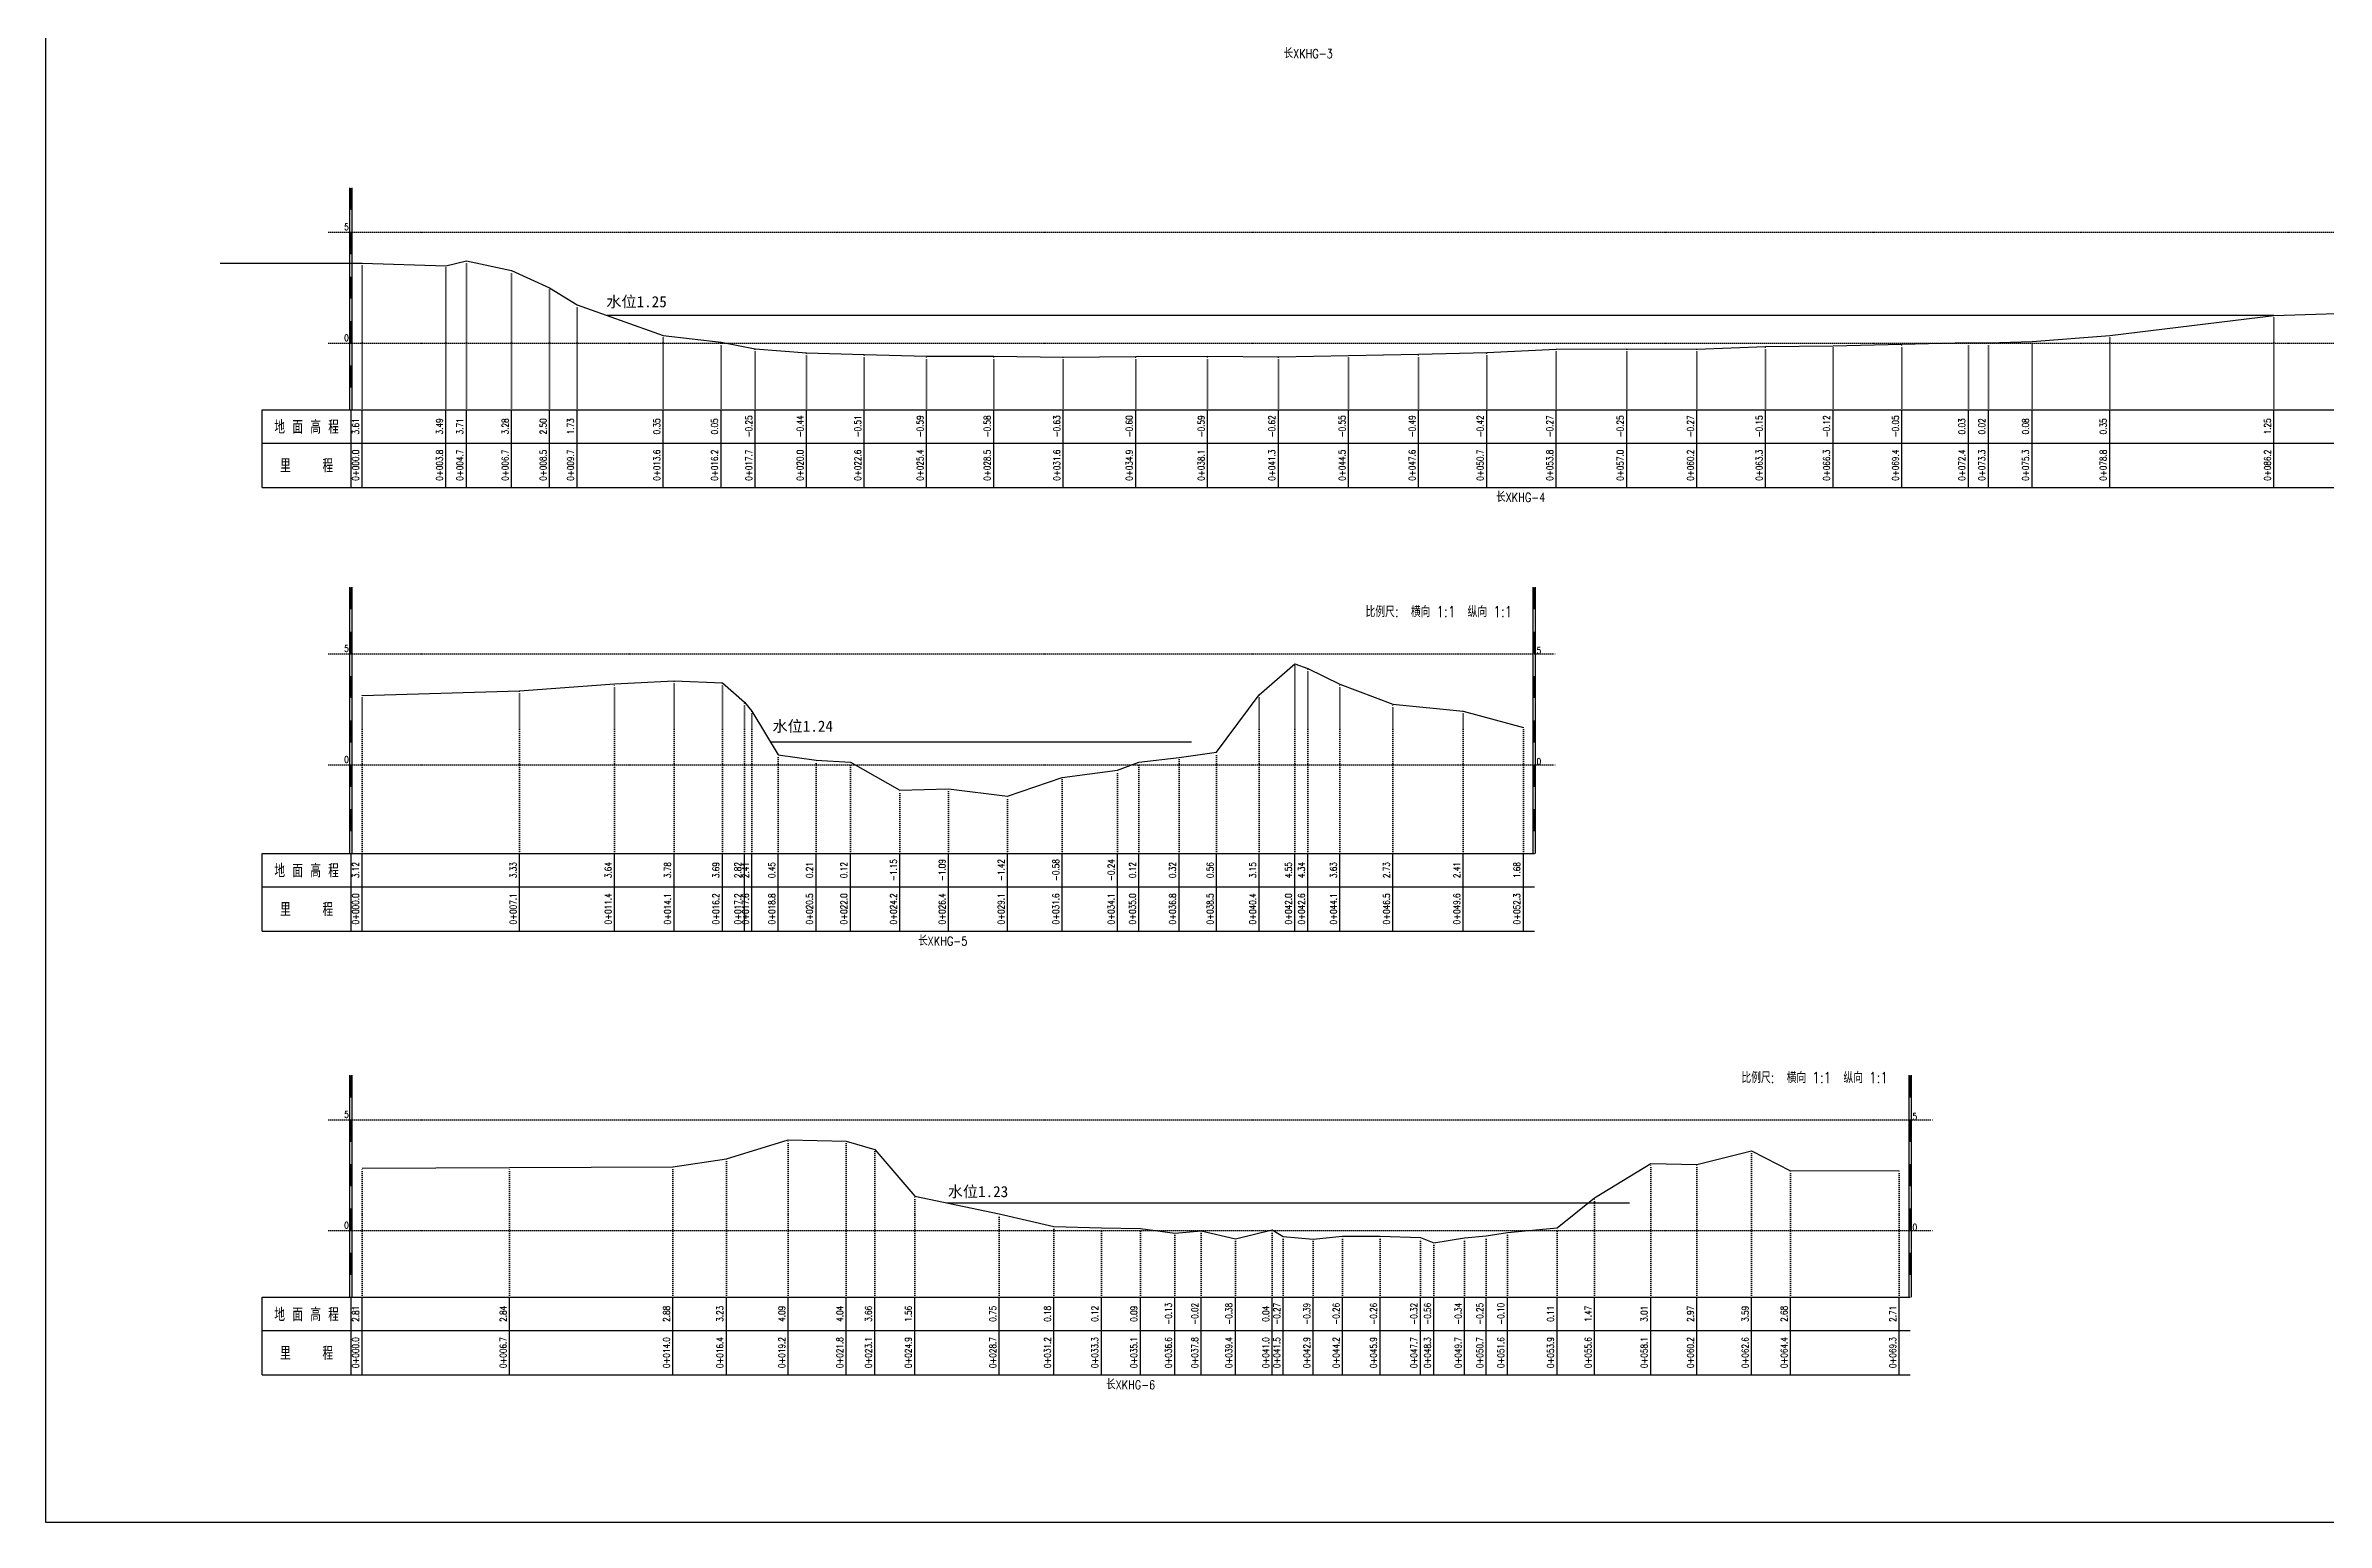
# Model space of a CAD drawing. Extents: x 495801 to 500182, y 3432967 to 3436227.
# Drawn here: x 498421 to 499449, y 3434264 to 3434930 of the extents above; entities that cross this region are included whole.
import ezdxf
from ezdxf.enums import TextEntityAlignment as Align

# ---------------------------------------------------------------- set-up
doc = ezdxf.new("R2010")
doc.units = 0
doc.header["$LTSCALE"] = 0.5
doc.linetypes.add('X4', pattern=[1.6, 0, -1.6])
doc.layers.get('0').update_dxf_attribs({"linetype": 'CONTINUOUS'})
for name, color, linetype in [('DMX', 1, 'CONTINUOUS'), ('zdm1', 2, 'CONTINUOUS'), ('ZDMT5', 3, 'CONTINUOUS'), ('ZJ', 7, 'CONTINUOUS')]:
    doc.layers.add(name, color=color, linetype=linetype)
doc.styles.add('HZ', font='rs.shx', dxfattribs={"width": 0.8, "bigfont": 'hztxt.shx'})
doc.styles.add('宋体', font='')
doc.styles.get('宋体').set_extended_font_data('SimSun')

msp = doc.modelspace()

# ---------------------------------------------------------------- linework, layer by layer
at = {"linetype": 'Continuous'}
msp.add_lwpolyline([(498421, 3435551), (500181.6, 3435551), (500181.6, 3434264.4), (498421, 3434264.4)], close=True, dxfattribs=at)
at = {"linetype": 'Continuous', "flags": 128}
for points in [[(499425.3, 3434808.4), (498674, 3434808.4)], [(498747.8, 3434616.2), (498937.5, 3434616.2)], [(498827, 3434408.5), (499134.8, 3434408.5)]]:
    msp.add_lwpolyline(points, dxfattribs=at)
at = {"layer": 'DMX', "linetype": 'Continuous', "flags": 128}
for points in [[(498499.6, 3434832), (498563.6, 3434832), (498601.4, 3434830.8), (498610.6, 3434833), (498631, 3434828.7), (498648.1, 3434820.9), (498660.5, 3434813.2), (498699.3, 3434799.4), (498725.4, 3434796.4), (498740.8, 3434793.4), (498763.9, 3434791.5), (498789.9, 3434790.8), (498818, 3434790), (498848.3, 3434790.1), (498879.6, 3434789.6), (498912.3, 3434789.9), (498944.7, 3434790), (498976.6, 3434789.7), (499008.2, 3434790.4), (499039.8, 3434791), (499070.5, 3434791.7), (499101.8, 3434793.2), (499133.6, 3434793.4), (499165.2, 3434793.2), (499196.2, 3434794.4), (499226.6, 3434794.7), (499257.6, 3434795.4), (499287.6, 3434796.2), (499296.6, 3434796.1), (499316.3, 3434796.7), (499351.3, 3434799.4), (499425.3, 3434808.4), (499524.6, 3434811.5)], [(498563.6, 3434637.1), (498634.6, 3434639.2), (498677.4, 3434642.3), (498704.2, 3434643.7), (498726, 3434642.8), (498735.9, 3434634.1), (498739.3, 3434630), (498751.2, 3434610.4), (498768.2, 3434608), (498783.7, 3434607.1), (498806, 3434594.4), (498827.9, 3434595), (498854.5, 3434591.7), (498879.2, 3434600.1), (498904.1, 3434603.5), (498913.7, 3434607.1), (498931.8, 3434609.1), (498948.7, 3434611.5), (498967.9, 3434637.4), (498984, 3434651.4), (498989.9, 3434649.3), (499004.3, 3434642.2), (499028.2, 3434633.2), (499059.9, 3434630), (499087, 3434622.7)], [(498563.6, 3434424), (498630.1, 3434424.3), (498703.7, 3434424.7), (498727.8, 3434428.2), (498755.7, 3434436.8), (498781.8, 3434436.3), (498794.7, 3434432.5), (498794.7, 3434432.5), (498812.7, 3434411.5), (498850.8, 3434403.4), (498875.4, 3434397.7), (498896.8, 3434397.1), (498914.4, 3434396.8), (498929.9, 3434394.7), (498941.8, 3434395.8), (498957.2, 3434392.2), (498973.8, 3434396.3), (498978.8, 3434393.3), (498992.3, 3434392.1), (499005.5, 3434393.4), (499022.4, 3434393.4), (499040.6, 3434392.8), (499046.7, 3434390.4), (499060.5, 3434392.6), (499070.3, 3434393.5), (499079.8, 3434395), (499102.2, 3434397.1), (499119.1, 3434410.7), (499144.4, 3434426.1), (499165.2, 3434425.7), (499189.9, 3434431.9), (499207.4, 3434422.8), (499256.4, 3434423)]]:
    msp.add_lwpolyline(points, dxfattribs=at)
at = {"layer": 'zdm1', "linetype": 'Continuous'}
for p, q in [((498558.1, 3434765.9), (498558.1, 3434865.9)), ((498559.1, 3434765.9), (498559.1, 3434865.9)), ((498518.6, 3434765.9), (498563.6, 3434765.9)), ((498518.6, 3434730.9), (498518.6, 3434765.9)), ((498558.6, 3434730.9), (498558.6, 3434765.9)), ((498563.6, 3434765.9), (499612.9, 3434765.9)), ((498518.6, 3434750.9), (499612.9, 3434750.9)), ((498518.6, 3434730.9), (499612.9, 3434730.9)), ((498558.1, 3434565.9), (498558.1, 3434685.9)), ((498559.1, 3434565.9), (498559.1, 3434685.9)), ((499091.5, 3434565.9), (499091.5, 3434685.9)), ((499092.5, 3434565.9), (499092.5, 3434685.9)), ((498518.6, 3434565.9), (498563.6, 3434565.9)), ((498518.6, 3434530.9), (498518.6, 3434565.9)), ((498558.6, 3434530.9), (498558.6, 3434565.9)), ((498563.6, 3434565.9), (499092, 3434565.9)), ((498518.6, 3434550.9), (499092, 3434550.9)), ((498518.6, 3434530.9), (499092, 3434530.9)), ((498558.1, 3434365.9), (498558.1, 3434465.9)), ((498559.1, 3434365.9), (498559.1, 3434465.9)), ((499260.9, 3434365.9), (499260.9, 3434465.9)), ((499261.9, 3434365.9), (499261.9, 3434465.9)), ((498518.6, 3434365.9), (498563.6, 3434365.9)), ((498518.6, 3434330.9), (498518.6, 3434365.9)), ((498558.6, 3434330.9), (498558.6, 3434365.9)), ((498563.6, 3434365.9), (499261.4, 3434365.9)), ((498518.6, 3434350.9), (499261.4, 3434350.9)), ((498518.6, 3434330.9), (499261.4, 3434330.9))]:
    msp.add_line(p, q, dxfattribs=at)
at = {"layer": 'zdm1', "linetype": 'X4'}
for p, q in [((498548.6, 3434845.9), (499622.9, 3434845.9)), ((498548.6, 3434795.9), (499622.9, 3434795.9)), ((498548.6, 3434655.9), (499102, 3434655.9)), ((498548.6, 3434605.9), (499102, 3434605.9)), ((498548.6, 3434445.9), (499271.4, 3434445.9)), ((498548.6, 3434395.9), (499271.4, 3434395.9))]:
    msp.add_line(p, q, dxfattribs=at)
at = {"layer": 'zdm1', "linetype": 'Continuous', "flags": 128}
for points in [[(498558.6, 3434855.9, 1, 1, 0), (498558.6, 3434865.9, 1, 1, 0)], [(498558.6, 3434835.9, 1, 1, 0), (498558.6, 3434845.9, 1, 1, 0)], [(498558.6, 3434815.9, 1, 1, 0), (498558.6, 3434825.9, 1, 1, 0)], [(498558.6, 3434795.9, 1, 1, 0), (498558.6, 3434805.9, 1, 1, 0)], [(498558.6, 3434775.9, 1, 1, 0), (498558.6, 3434785.9, 1, 1, 0)], [(498558.6, 3434675.9, 1, 1, 0), (498558.6, 3434685.9, 1, 1, 0)], [(499092, 3434675.9, 1, 1, 0), (499092, 3434685.9, 1, 1, 0)], [(498558.6, 3434655.9, 1, 1, 0), (498558.6, 3434665.9, 1, 1, 0)], [(499092, 3434655.9, 1, 1, 0), (499092, 3434665.9, 1, 1, 0)], [(498558.6, 3434635.9, 1, 1, 0), (498558.6, 3434645.9, 1, 1, 0)], [(499092, 3434635.9, 1, 1, 0), (499092, 3434645.9, 1, 1, 0)], [(498558.6, 3434615.9, 1, 1, 0), (498558.6, 3434625.9, 1, 1, 0)], [(499092, 3434615.9, 1, 1, 0), (499092, 3434625.9, 1, 1, 0)], [(498558.6, 3434595.9, 1, 1, 0), (498558.6, 3434605.9, 1, 1, 0)], [(499092, 3434595.9, 1, 1, 0), (499092, 3434605.9, 1, 1, 0)], [(498558.6, 3434575.9, 1, 1, 0), (498558.6, 3434585.9, 1, 1, 0)], [(499092, 3434575.9, 1, 1, 0), (499092, 3434585.9, 1, 1, 0)], [(498558.6, 3434455.9, 1, 1, 0), (498558.6, 3434465.9, 1, 1, 0)], [(499261.4, 3434455.9, 1, 1, 0), (499261.4, 3434465.9, 1, 1, 0)], [(498558.6, 3434435.9, 1, 1, 0), (498558.6, 3434445.9, 1, 1, 0)], [(499261.4, 3434435.9, 1, 1, 0), (499261.4, 3434445.9, 1, 1, 0)], [(498558.6, 3434415.9, 1, 1, 0), (498558.6, 3434425.9, 1, 1, 0)], [(499261.4, 3434415.9, 1, 1, 0), (499261.4, 3434425.9, 1, 1, 0)], [(498558.6, 3434395.9, 1, 1, 0), (498558.6, 3434405.9, 1, 1, 0)], [(499261.4, 3434395.9, 1, 1, 0), (499261.4, 3434405.9, 1, 1, 0)], [(498558.6, 3434375.9, 1, 1, 0), (498558.6, 3434385.9, 1, 1, 0)], [(499261.4, 3434375.9, 1, 1, 0), (499261.4, 3434385.9, 1, 1, 0)]]:
    msp.add_lwpolyline(points, format="xyseb", dxfattribs=at)
at = {"layer": 'ZDMT5', "linetype": 'X4'}
for p, q in [((498563.6, 3434765.9), (498563.6, 3434832)), ((498601.4, 3434765.9), (498601.4, 3434830.8)), ((498610.6, 3434765.9), (498610.6, 3434833)), ((498631, 3434765.9), (498631, 3434828.7)), ((498648.1, 3434765.9), (498648.1, 3434820.9)), ((498660.5, 3434765.9), (498660.5, 3434813.2)), ((499425.3, 3434765.9), (499425.3, 3434808.4)), ((498699.3, 3434765.9), (498699.3, 3434799.4)), ((499316.3, 3434765.9), (499316.3, 3434796.7)), ((499351.3, 3434765.9), (499351.3, 3434799.4)), ((498725.4, 3434765.9), (498725.4, 3434796.4)), ((498740.8, 3434765.9), (498740.8, 3434793.4)), ((498763.9, 3434765.9), (498763.9, 3434791.5)), ((498789.9, 3434765.9), (498789.9, 3434790.8)), ((498818, 3434765.9), (498818, 3434790)), ((498848.3, 3434765.9), (498848.3, 3434790.1)), ((498879.6, 3434765.9), (498879.6, 3434789.6)), ((498912.3, 3434765.9), (498912.3, 3434789.9)), ((498944.7, 3434765.9), (498944.7, 3434790)), ((498976.6, 3434765.9), (498976.6, 3434789.7)), ((499008.2, 3434765.9), (499008.2, 3434790.4)), ((499039.8, 3434765.9), (499039.8, 3434791)), ((499070.5, 3434765.9), (499070.5, 3434791.7)), ((499101.8, 3434765.9), (499101.8, 3434793.2)), ((499133.6, 3434765.9), (499133.6, 3434793.4)), ((499165.2, 3434765.9), (499165.2, 3434793.2)), ((499196.2, 3434765.9), (499196.2, 3434794.4)), ((499226.6, 3434765.9), (499226.6, 3434794.7)), ((499257.6, 3434765.9), (499257.6, 3434795.4)), ((499287.6, 3434765.9), (499287.6, 3434796.2)), ((499296.6, 3434765.9), (499296.6, 3434796.1)), ((498677.4, 3434565.9), (498677.4, 3434642.3)), ((498704.2, 3434565.9), (498704.2, 3434643.7)), ((498726, 3434565.9), (498726, 3434642.8)), ((498984, 3434565.9), (498984, 3434651.4)), ((498989.9, 3434565.9), (498989.9, 3434649.3)), ((498563.6, 3434565.9), (498563.6, 3434637.1)), ((498634.6, 3434565.9), (498634.6, 3434639.2)), ((498735.9, 3434565.9), (498735.9, 3434634.1)), ((498967.9, 3434565.9), (498967.9, 3434637.4)), ((499004.3, 3434565.9), (499004.3, 3434642.2)), ((499028.2, 3434565.9), (499028.2, 3434633.2)), ((498739.3, 3434565.9), (498739.3, 3434630)), ((499059.9, 3434565.9), (499059.9, 3434630)), ((499087, 3434565.9), (499087, 3434622.7)), ((498948.7, 3434565.9), (498948.7, 3434611.5)), ((498751.2, 3434565.9), (498751.2, 3434610.4)), ((498768.2, 3434565.9), (498768.2, 3434608)), ((498783.7, 3434565.9), (498783.7, 3434607.1)), ((498904.1, 3434565.9), (498904.1, 3434603.5)), ((498913.7, 3434565.9), (498913.7, 3434607.1)), ((498931.8, 3434565.9), (498931.8, 3434609.1)), ((498806, 3434565.9), (498806, 3434594.4)), ((498827.9, 3434565.9), (498827.9, 3434595)), ((498854.5, 3434565.9), (498854.5, 3434591.7)), ((498879.2, 3434565.9), (498879.2, 3434600.1)), ((498755.7, 3434365.9), (498755.7, 3434436.8)), ((498727.8, 3434365.9), (498727.8, 3434428.2)), ((498781.8, 3434365.9), (498781.8, 3434436.3)), ((498794.7, 3434365.9), (498794.7, 3434432.5)), ((499189.9, 3434365.9), (499189.9, 3434431.9)), ((498563.6, 3434365.9), (498563.6, 3434424)), ((498630.1, 3434365.9), (498630.1, 3434424.3)), ((498703.7, 3434365.9), (498703.7, 3434424.7)), ((499144.4, 3434365.9), (499144.4, 3434426.1)), ((499165.2, 3434365.9), (499165.2, 3434425.7)), ((499207.4, 3434365.9), (499207.4, 3434422.8)), ((499256.4, 3434365.9), (499256.4, 3434423)), ((498812.7, 3434365.9), (498812.7, 3434411.5)), ((499119.1, 3434365.9), (499119.1, 3434410.7)), ((498850.8, 3434365.9), (498850.8, 3434403.4)), ((498875.4, 3434365.9), (498875.4, 3434397.7)), ((498896.8, 3434365.9), (498896.8, 3434397.1)), ((498914.4, 3434365.9), (498914.4, 3434396.8)), ((498941.8, 3434365.9), (498941.8, 3434395.8)), ((498973.8, 3434365.9), (498973.8, 3434396.3)), ((499102.2, 3434365.9), (499102.2, 3434397.1)), ((498929.9, 3434365.9), (498929.9, 3434394.7)), ((498957.2, 3434365.9), (498957.2, 3434392.2)), ((498978.8, 3434365.9), (498978.8, 3434393.3)), ((498992.3, 3434365.9), (498992.3, 3434392.1)), ((499005.5, 3434365.9), (499005.5, 3434393.4)), ((499022.4, 3434365.9), (499022.4, 3434393.4)), ((499040.6, 3434365.9), (499040.6, 3434392.8)), ((499046.7, 3434365.9), (499046.7, 3434390.4)), ((499060.5, 3434365.9), (499060.5, 3434392.6)), ((499070.3, 3434365.9), (499070.3, 3434393.5)), ((499079.8, 3434365.9), (499079.8, 3434395))]:
    msp.add_line(p, q, dxfattribs=at)
at = {"layer": 'ZDMT5', "linetype": 'Continuous'}
for p, q in [((498563.6, 3434730.9), (498563.6, 3434765.9)), ((498601.4, 3434730.9), (498601.4, 3434765.9)), ((498610.6, 3434730.9), (498610.6, 3434765.9)), ((498631, 3434730.9), (498631, 3434765.9)), ((498648.1, 3434730.9), (498648.1, 3434765.9)), ((498660.5, 3434730.9), (498660.5, 3434765.9)), ((498699.3, 3434730.9), (498699.3, 3434765.9)), ((498725.4, 3434730.9), (498725.4, 3434765.9)), ((498740.8, 3434730.9), (498740.8, 3434765.9)), ((498763.9, 3434730.9), (498763.9, 3434765.9)), ((498789.9, 3434730.9), (498789.9, 3434765.9)), ((498818, 3434730.9), (498818, 3434765.9)), ((498848.3, 3434730.9), (498848.3, 3434765.9)), ((498879.6, 3434730.9), (498879.6, 3434765.9)), ((498912.3, 3434730.9), (498912.3, 3434765.9)), ((498944.7, 3434730.9), (498944.7, 3434765.9)), ((498976.6, 3434730.9), (498976.6, 3434765.9)), ((499008.2, 3434730.9), (499008.2, 3434765.9)), ((499039.8, 3434730.9), (499039.8, 3434765.9)), ((499070.5, 3434730.9), (499070.5, 3434765.9)), ((499101.8, 3434730.9), (499101.8, 3434765.9)), ((499133.6, 3434730.9), (499133.6, 3434765.9)), ((499165.2, 3434730.9), (499165.2, 3434765.9)), ((499196.2, 3434730.9), (499196.2, 3434765.9)), ((499226.6, 3434730.9), (499226.6, 3434765.9)), ((499257.6, 3434730.9), (499257.6, 3434765.9)), ((499287.6, 3434730.9), (499287.6, 3434765.9)), ((499296.6, 3434730.9), (499296.6, 3434765.9)), ((499316.3, 3434730.9), (499316.3, 3434765.9)), ((499351.3, 3434730.9), (499351.3, 3434765.9)), ((499425.3, 3434730.9), (499425.3, 3434765.9)), ((498563.6, 3434530.9), (498563.6, 3434565.9)), ((498634.6, 3434530.9), (498634.6, 3434565.9)), ((498677.4, 3434530.9), (498677.4, 3434565.9)), ((498704.2, 3434530.9), (498704.2, 3434565.9)), ((498726, 3434530.9), (498726, 3434565.9)), ((498735.9, 3434530.9), (498735.9, 3434565.9)), ((498739.3, 3434530.9), (498739.3, 3434565.9)), ((498751.2, 3434530.9), (498751.2, 3434565.9)), ((498768.2, 3434530.9), (498768.2, 3434565.9)), ((498783.7, 3434530.9), (498783.7, 3434565.9)), ((498806, 3434530.9), (498806, 3434565.9)), ((498827.9, 3434530.9), (498827.9, 3434565.9)), ((498854.5, 3434530.9), (498854.5, 3434565.9)), ((498879.2, 3434530.9), (498879.2, 3434565.9)), ((498904.1, 3434530.9), (498904.1, 3434565.9)), ((498913.7, 3434530.9), (498913.7, 3434565.9)), ((498931.8, 3434530.9), (498931.8, 3434565.9)), ((498948.7, 3434530.9), (498948.7, 3434565.9)), ((498967.9, 3434530.9), (498967.9, 3434565.9)), ((498984, 3434530.9), (498984, 3434565.9)), ((498989.9, 3434530.9), (498989.9, 3434565.9)), ((499004.3, 3434530.9), (499004.3, 3434565.9)), ((499028.2, 3434530.9), (499028.2, 3434565.9)), ((499059.9, 3434530.9), (499059.9, 3434565.9)), ((499087, 3434530.9), (499087, 3434565.9)), ((498563.6, 3434330.9), (498563.6, 3434365.9)), ((498630.1, 3434330.9), (498630.1, 3434365.9)), ((498703.7, 3434330.9), (498703.7, 3434365.9)), ((498727.8, 3434330.9), (498727.8, 3434365.9)), ((498755.7, 3434330.9), (498755.7, 3434365.9)), ((498781.8, 3434330.9), (498781.8, 3434365.9)), ((498794.7, 3434330.9), (498794.7, 3434365.9)), ((498812.7, 3434330.9), (498812.7, 3434365.9)), ((498850.8, 3434330.9), (498850.8, 3434365.9)), ((498875.4, 3434330.9), (498875.4, 3434365.9)), ((498896.8, 3434330.9), (498896.8, 3434365.9)), ((498914.4, 3434330.9), (498914.4, 3434365.9)), ((498929.9, 3434330.9), (498929.9, 3434365.9)), ((498941.8, 3434330.9), (498941.8, 3434365.9)), ((498957.2, 3434330.9), (498957.2, 3434365.9)), ((498973.8, 3434330.9), (498973.8, 3434365.9)), ((498978.8, 3434330.9), (498978.8, 3434365.9)), ((498992.3, 3434330.9), (498992.3, 3434365.9)), ((499005.5, 3434330.9), (499005.5, 3434365.9)), ((499022.4, 3434330.9), (499022.4, 3434365.9)), ((499040.6, 3434330.9), (499040.6, 3434365.9)), ((499046.7, 3434330.9), (499046.7, 3434365.9)), ((499060.5, 3434330.9), (499060.5, 3434365.9)), ((499070.3, 3434330.9), (499070.3, 3434365.9)), ((499079.8, 3434330.9), (499079.8, 3434365.9)), ((499102.2, 3434330.9), (499102.2, 3434365.9)), ((499119.1, 3434330.9), (499119.1, 3434365.9)), ((499144.4, 3434330.9), (499144.4, 3434365.9)), ((499165.2, 3434330.9), (499165.2, 3434365.9)), ((499189.9, 3434330.9), (499189.9, 3434365.9)), ((499207.4, 3434330.9), (499207.4, 3434365.9)), ((499256.4, 3434330.9), (499256.4, 3434365.9))]:
    msp.add_line(p, q, dxfattribs=at)

# ---------------------------------------------------------------- texts
at = {"layer": 'zdm1', "linetype": 'Continuous', "style": 'HZ', "width": 0.8}
for s, height, p in [('长XKHG-3', 4, (498990, 3434926.9)), ('地 面 高 程', 6, (498538.6, 3434758.4)), ('里    程', 6, (498538.6, 3434740.9)), ('长XKHG-4', 4, (499085.8, 3434726.9)), ('地 面 高 程', 6, (498538.6, 3434558.4)), ('里    程', 6, (498538.6, 3434540.9)), ('长XKHG-5', 4, (498825.3, 3434526.9)), ('地 面 高 程', 6, (498538.6, 3434358.4)), ('里    程', 6, (498538.6, 3434340.9)), ('长XKHG-6', 4, (498910, 3434326.9))]:
    msp.add_text(s, height=height, dxfattribs=at).set_placement(p, align=Align.MIDDLE)
for s, p in [('5', (498557.6, 3434845.9)), ('0', (498557.6, 3434795.9)), ('5', (498557.6, 3434655.9)), ('0', (498557.6, 3434605.9)), ('5', (498557.6, 3434445.9)), ('0', (498557.6, 3434395.9))]:
    msp.add_text(s, height=3, dxfattribs=at).set_placement(p, align=Align.BOTTOM_RIGHT)
for s, p in [('5', (499093, 3434655.9)), ('0', (499093, 3434605.9)), ('5', (499262.4, 3434445.9)), ('0', (499262.4, 3434395.9))]:
    msp.add_text(s, height=3, dxfattribs=at).set_placement(p)
at = {"layer": 'ZDMT5', "linetype": 'Continuous', "style": 'HZ', "width": 0.8}
for s, p in [('3.61', (498563.1, 3434758.4)), ('3.49', (498600.9, 3434758.4)), ('3.71', (498610.1, 3434758.4)), ('3.28', (498630.5, 3434758.4)), ('2.50', (498647.6, 3434758.4)), ('1.73', (498660, 3434758.4)), ('0.35', (498698.8, 3434758.4)), ('0.05', (498724.9, 3434758.4)), ('-0.25', (498740.3, 3434758.4)), ('-0.44', (498763.4, 3434758.4)), ('-0.51', (498789.4, 3434758.4)), ('-0.59', (498817.5, 3434758.4)), ('-0.58', (498847.8, 3434758.4)), ('-0.63', (498879.1, 3434758.4)), ('-0.60', (498911.8, 3434758.4)), ('-0.59', (498944.2, 3434758.4)), ('-0.62', (498976.1, 3434758.4)), ('-0.55', (499007.7, 3434758.4)), ('-0.49', (499039.3, 3434758.4)), ('-0.42', (499070, 3434758.4)), ('-0.27', (499101.3, 3434758.4)), ('-0.25', (499133.1, 3434758.4)), ('-0.27', (499164.7, 3434758.4)), ('-0.15', (499195.7, 3434758.4)), ('-0.12', (499226.1, 3434758.4)), ('-0.05', (499257.1, 3434758.4)), ('0.03', (499287.1, 3434758.4)), ('0.02', (499296.1, 3434758.4)), ('0.08', (499315.8, 3434758.4)), ('0.35', (499350.8, 3434758.4)), ('1.25', (499424.8, 3434758.4)), ('0+000.0', (498563.1, 3434740.9)), ('0+003.8', (498600.9, 3434740.9)), ('0+004.7', (498610.1, 3434740.9)), ('0+006.7', (498630.5, 3434740.9)), ('0+008.5', (498647.6, 3434740.9)), ('0+009.7', (498660, 3434740.9)), ('0+013.6', (498698.8, 3434740.9)), ('0+016.2', (498724.9, 3434740.9)), ('0+017.7', (498740.3, 3434740.9)), ('0+020.0', (498763.4, 3434740.9)), ('0+022.6', (498789.4, 3434740.9)), ('0+025.4', (498817.5, 3434740.9)), ('0+028.5', (498847.8, 3434740.9)), ('0+031.6', (498879.1, 3434740.9)), ('0+034.9', (498911.8, 3434740.9)), ('0+038.1', (498944.2, 3434740.9)), ('0+041.3', (498976.1, 3434740.9)), ('0+044.5', (499007.7, 3434740.9)), ('0+047.6', (499039.3, 3434740.9)), ('0+050.7', (499070, 3434740.9)), ('0+053.8', (499101.3, 3434740.9)), ('0+057.0', (499133.1, 3434740.9)), ('0+060.2', (499164.7, 3434740.9)), ('0+063.3', (499195.7, 3434740.9)), ('0+066.3', (499226.1, 3434740.9)), ('0+069.4', (499257.1, 3434740.9)), ('0+072.4', (499287.1, 3434740.9)), ('0+073.3', (499296.1, 3434740.9)), ('0+075.3', (499315.8, 3434740.9)), ('0+078.8', (499350.8, 3434740.9)), ('0+086.2', (499424.8, 3434740.9)), ('3.12', (498563.1, 3434558.4)), ('3.33', (498634.1, 3434558.4)), ('3.64', (498676.9, 3434558.4)), ('3.78', (498703.7, 3434558.4)), ('3.69', (498725.5, 3434558.4)), ('2.82', (498735.4, 3434558.4)), ('2.41', (498738.8, 3434558.4)), ('0.45', (498750.7, 3434558.4)), ('0.21', (498767.7, 3434558.4)), ('0.12', (498783.2, 3434558.4)), ('-1.15', (498805.5, 3434558.4)), ('-1.09', (498827.4, 3434558.4)), ('-1.42', (498854, 3434558.4)), ('-0.58', (498878.7, 3434558.4)), ('-0.24', (498903.6, 3434558.4)), ('0.12', (498913.2, 3434558.4)), ('0.32', (498931.3, 3434558.4)), ('0.56', (498948.2, 3434558.4)), ('3.15', (498967.4, 3434558.4)), ('4.55', (498983.5, 3434558.4)), ('4.34', (498989.4, 3434558.4)), ('3.63', (499003.8, 3434558.4)), ('2.73', (499027.7, 3434558.4)), ('2.41', (499059.4, 3434558.4)), ('1.68', (499086.5, 3434558.4)), ('0+000.0', (498563.1, 3434540.9)), ('0+007.1', (498634.1, 3434540.9)), ('0+011.4', (498676.9, 3434540.9)), ('0+014.1', (498703.7, 3434540.9)), ('0+016.2', (498725.5, 3434540.9)), ('0+017.2', (498735.4, 3434540.9)), ('0+017.6', (498738.8, 3434540.9)), ('0+018.8', (498750.7, 3434540.9)), ('0+020.5', (498767.7, 3434540.9)), ('0+022.0', (498783.2, 3434540.9)), ('0+024.2', (498805.5, 3434540.9)), ('0+026.4', (498827.4, 3434540.9)), ('0+029.1', (498854, 3434540.9)), ('0+031.6', (498878.7, 3434540.9)), ('0+034.1', (498903.6, 3434540.9)), ('0+035.0', (498913.2, 3434540.9)), ('0+036.8', (498931.3, 3434540.9)), ('0+038.5', (498948.2, 3434540.9)), ('0+040.4', (498967.4, 3434540.9)), ('0+042.0', (498983.5, 3434540.9)), ('0+042.6', (498989.4, 3434540.9)), ('0+044.1', (499003.8, 3434540.9)), ('0+046.5', (499027.7, 3434540.9)), ('0+049.6', (499059.4, 3434540.9)), ('0+052.3', (499086.5, 3434540.9)), ('2.81', (498563.1, 3434358.4)), ('2.84', (498629.6, 3434358.4)), ('2.88', (498703.2, 3434358.4)), ('3.23', (498727.3, 3434358.4)), ('4.09', (498755.2, 3434358.4)), ('4.04', (498781.3, 3434358.4)), ('3.66', (498794.2, 3434358.4)), ('1.56', (498812.2, 3434358.4)), ('0.75', (498850.3, 3434358.4)), ('0.18', (498874.9, 3434358.4)), ('0.12', (498896.3, 3434358.4)), ('0.09', (498913.9, 3434358.4)), ('-0.13', (498929.4, 3434358.4)), ('-0.02', (498941.3, 3434358.4)), ('-0.38', (498956.7, 3434358.4)), ('0.04', (498973.3, 3434358.4)), ('-0.27', (498978.3, 3434358.4)), ('-0.39', (498991.8, 3434358.4)), ('-0.26', (499005, 3434358.4)), ('-0.26', (499021.9, 3434358.4)), ('-0.32', (499040.1, 3434358.4)), ('-0.56', (499046.2, 3434358.4)), ('-0.34', (499060, 3434358.4)), ('-0.25', (499069.8, 3434358.4)), ('-0.10', (499079.3, 3434358.4)), ('0.11', (499101.7, 3434358.4)), ('1.47', (499118.6, 3434358.4)), ('3.01', (499143.9, 3434358.4)), ('2.97', (499164.7, 3434358.4)), ('3.59', (499189.4, 3434358.4)), ('2.68', (499206.9, 3434358.4)), ('2.71', (499255.9, 3434358.4)), ('0+000.0', (498563.1, 3434340.9)), ('0+006.7', (498629.6, 3434340.9)), ('0+014.0', (498703.2, 3434340.9)), ('0+016.4', (498727.3, 3434340.9)), ('0+019.2', (498755.2, 3434340.9)), ('0+021.8', (498781.3, 3434340.9)), ('0+023.1', (498794.2, 3434340.9)), ('0+024.9', (498812.2, 3434340.9)), ('0+028.7', (498850.3, 3434340.9)), ('0+031.2', (498874.9, 3434340.9)), ('0+033.3', (498896.3, 3434340.9)), ('0+035.1', (498913.9, 3434340.9)), ('0+036.6', (498929.4, 3434340.9)), ('0+037.8', (498941.3, 3434340.9)), ('0+039.4', (498956.7, 3434340.9)), ('0+041.0', (498973.3, 3434340.9)), ('0+041.5', (498978.3, 3434340.9)), ('0+042.9', (498991.8, 3434340.9)), ('0+044.2', (499005, 3434340.9)), ('0+045.9', (499021.9, 3434340.9)), ('0+047.7', (499040.1, 3434340.9)), ('0+048.3', (499046.2, 3434340.9)), ('0+049.7', (499060, 3434340.9)), ('0+050.7', (499069.8, 3434340.9)), ('0+051.6', (499079.3, 3434340.9)), ('0+053.9', (499101.7, 3434340.9)), ('0+055.6', (499118.6, 3434340.9)), ('0+058.1', (499143.9, 3434340.9)), ('0+060.2', (499164.7, 3434340.9)), ('0+062.6', (499189.4, 3434340.9)), ('0+064.4', (499206.9, 3434340.9)), ('0+069.3', (499255.9, 3434340.9))]:
    msp.add_text(s, height=3, rotation=90, dxfattribs=at).set_placement(p, align=Align.BOTTOM_CENTER)
for p in [(499082, 3434670.9), (499251.4, 3434460.9)]:
    msp.add_text('比例尺:  横向 1:1  纵向 1:1', height=5, dxfattribs=at).set_placement(p, align=Align.BOTTOM_RIGHT)
at = {"layer": 'ZJ', "linetype": 'Continuous', "style": '宋体'}
for s, p in [('水位1.25', (498687.3, 3434814.7)), ('水位1.24', (498762.2, 3434623.4)), ('水位1.23', (498841.2, 3434413.6))]:
    msp.add_text(s, height=5, dxfattribs=at).set_placement(p, align=Align.MIDDLE)

doc.saveas('drawing.dxf')
